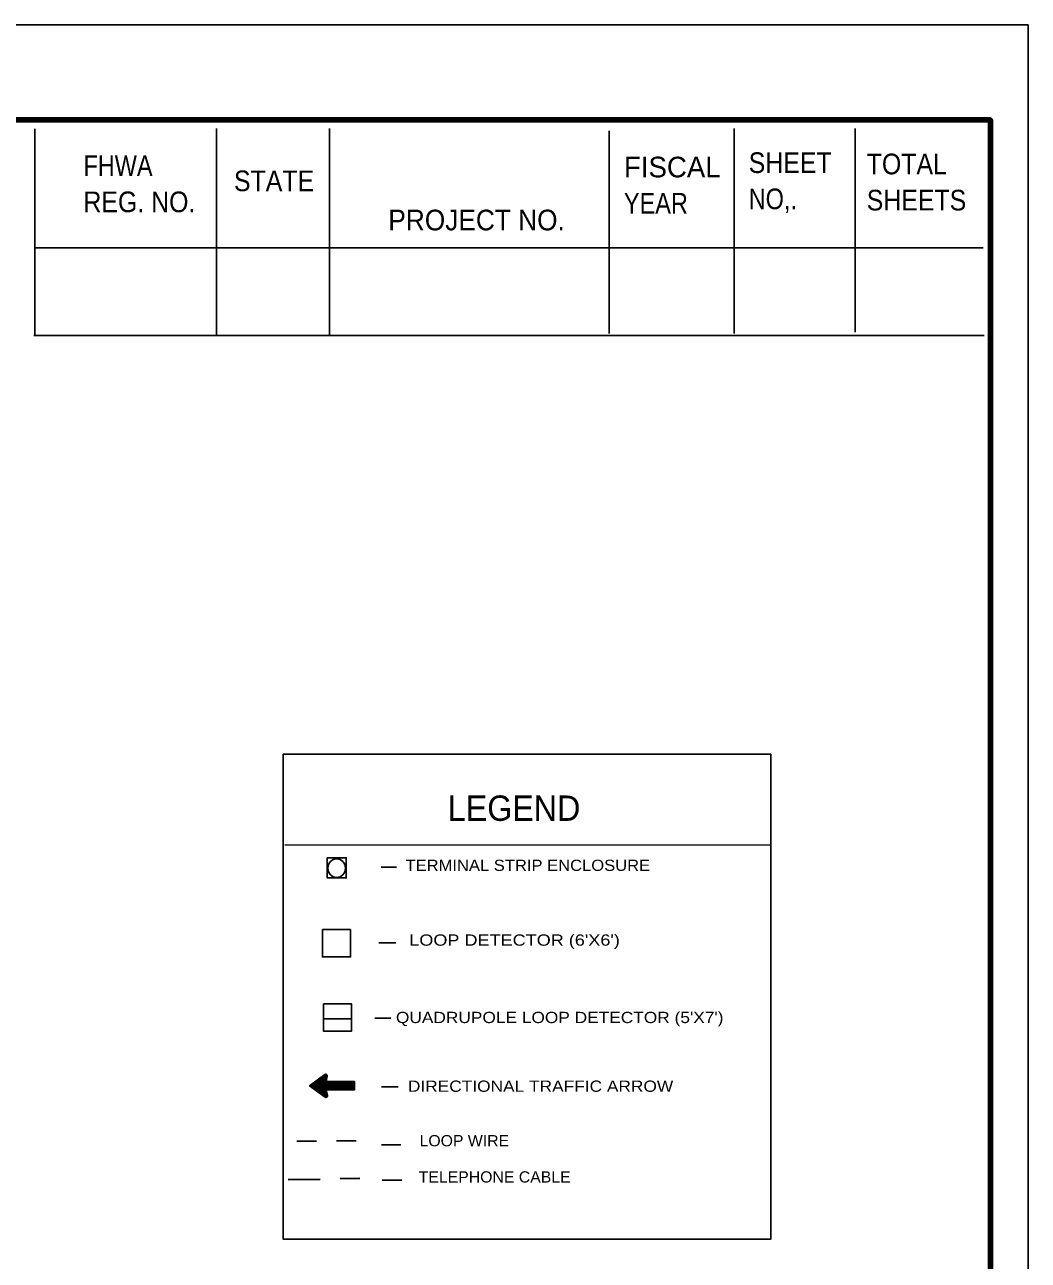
# Model space of a CAD drawing. Extents: x -7.2 to 22.3, y -5 to 5.8.
# Drawn here: x 1.51 to 6.58, y -0.5 to 5.75 of the extents above; entities that cross this region are included whole.
import ezdxf

# ---------------------------------------------------------------- set-up
doc = ezdxf.new("R2010")
doc.units = 0
doc.header["$LTSCALE"] = 0.027
doc.linetypes.add('LONG_DASH_SHORT_DASH', pattern=[9.9, 6, -1.2, 1.5, -1.2])
doc.linetypes.add('MEDIUM_DASHED', pattern=[4.5, 3, -1.5])
doc.layers.add('1', color=7, linetype='Continuous', lineweight=13)

msp = doc.modelspace()

# ---------------------------------------------------------------- linework, layer by layer
at = {"layer": '1', "lineweight": 25}
for p, q in [((1.5569, 5.22732), (1.5569, 4.18367)), ((2.47652, 5.22884), (2.47652, 4.18638)), ((3.04813, 5.22893), (3.04813, 4.18367)), ((4.46384, 5.21646), (4.46384, 4.19081)), ((5.09589, 5.22934), (5.09589, 4.19041)), ((5.70859, 5.22884), (5.70859, 4.19725)), ((1.55709, 4.62399), (5.9602, 4.62399)), ((1.56108, 4.62399), (6.3563, 4.62399)), ((1.55073, 4.18085), (6.3617, 4.18085)), ((2.82138, 1.60361), (5.28137, 1.60089)), ((3.30932, 1.48991), (3.38617, 1.48991)), ((3.29708, 1.10663), (3.38351, 1.10663)), ((3.01692, 0.72266), (3.1598, 0.72266)), ((3.27706, 0.72568), (3.35884, 0.72568)), ((2.94728, 0.38296), (3.0247, 0.44061)), ((2.96075, 0.3732), (3.02347, 0.43991)), ((2.96123, 0.37259), (3.02602, 0.44132)), ((2.96189, 0.37219), (3.02745, 0.44192)), ((2.96237, 0.37199), (3.02859, 0.44222)), ((2.96294, 0.37138), (3.02982, 0.44222)), ((2.9636, 0.37078), (3.03058, 0.44192)), ((2.96427, 0.37048), (3.03143, 0.44172)), ((2.96474, 0.37008), (3.032, 0.44152)), ((2.9653, 0.36967), (3.03286, 0.44112)), ((2.96588, 0.36917), (3.03352, 0.44061)), ((2.96664, 0.36867), (3.034, 0.44041)), ((2.9672, 0.36857), (3.03466, 0.43971)), ((2.96778, 0.36776), (3.03504, 0.43911)), ((2.96853, 0.36736), (3.03561, 0.4385)), ((2.96901, 0.36716), (3.0359, 0.4379)), ((3.02536, 0.3249), (2.94728, 0.38296)), ((2.94747, 0.38285), (2.94842, 0.38376)), ((2.94813, 0.38235), (2.95202, 0.38628)), ((2.9488, 0.38215), (2.95525, 0.38909)), ((2.94946, 0.38145), (2.95886, 0.39131)), ((2.94984, 0.38115), (2.96208, 0.39402)), ((2.95051, 0.38084), (2.96559, 0.39664)), ((2.95108, 0.38014), (2.96901, 0.39916)), ((2.95165, 0.37964), (2.97233, 0.40157)), ((2.95231, 0.37953), (2.97574, 0.40399)), ((2.95297, 0.37883), (2.97906, 0.4068)), ((2.95354, 0.37833), (2.98277, 0.40912)), ((2.9543, 0.37802), (2.9859, 0.41193)), ((2.95459, 0.37772), (2.9895, 0.41435)), ((2.95525, 0.37692), (2.99273, 0.41707)), ((2.95592, 0.37672), (2.99624, 0.41938)), ((2.95658, 0.37632), (2.99956, 0.422)), ((2.95696, 0.37601), (3.00297, 0.42461)), ((2.95753, 0.37541), (3.00658, 0.42683)), ((2.95829, 0.37491), (3.00971, 0.42954)), ((2.95895, 0.37471), (3.01341, 0.43216)), ((2.95942, 0.374), (3.01654, 0.43468)), ((2.96009, 0.3735), (3.02015, 0.43719)), ((2.96967, 0.36646), (3.03627, 0.43719)), ((2.97015, 0.36595), (3.03656, 0.43629)), ((2.97071, 0.36575), (3.03684, 0.43568)), ((2.97138, 0.36515), (3.03684, 0.43448)), ((2.97195, 0.36464), (3.03684, 0.43357)), ((2.97271, 0.36434), (3.03656, 0.43226)), ((2.97309, 0.36404), (3.03627, 0.43085)), ((2.97366, 0.36323), (3.0359, 0.42934)), ((2.97432, 0.36303), (3.03561, 0.42803)), ((2.97499, 0.36253), (3.03523, 0.42673)), ((2.97555, 0.36233), (3.03504, 0.42512)), ((2.97622, 0.36163), (3.03466, 0.42391)), ((2.97679, 0.36122), (3.03428, 0.4221)), ((2.97717, 0.36092), (3.034, 0.42079)), ((2.97783, 0.36032), (3.03362, 0.41938)), ((2.97849, 0.35981), (3.03314, 0.41787)), ((2.97906, 0.35941), (3.03286, 0.41647)), ((2.97954, 0.35891), (3.03248, 0.41505)), ((2.9802, 0.35841), (3.032, 0.41375)), ((2.98087, 0.3583), (3.03172, 0.41224)), ((2.98134, 0.3578), (3.03143, 0.41093)), ((2.9821, 0.3571), (3.03115, 0.40912)), ((2.98277, 0.3568), (3.03077, 0.40771)), ((2.98333, 0.35639), (3.03039, 0.4064)), ((2.98362, 0.35579), (3.03058, 0.40549)), ((2.98447, 0.35549), (3.03172, 0.40549)), ((2.98495, 0.35498), (3.03277, 0.40549)), ((2.98561, 0.35488), (3.03362, 0.40549)), ((2.98628, 0.35418), (3.03466, 0.40549)), ((2.98685, 0.35368), (3.03561, 0.40549)), ((2.98732, 0.35317), (3.03684, 0.40549)), ((2.98798, 0.35267), (3.0376, 0.40549)), ((2.98846, 0.35237), (3.03874, 0.40549)), ((2.98912, 0.35206), (3.03978, 0.40549)), ((2.98979, 0.35146), (3.04083, 0.40549)), ((2.99036, 0.35096), (3.04178, 0.40549)), ((2.99092, 0.35066), (3.04273, 0.40549)), ((2.9914, 0.35025), (3.04368, 0.40549)), ((2.99197, 0.34955), (3.04462, 0.40549)), ((2.99273, 0.34935), (3.04576, 0.40549)), ((2.9933, 0.34884), (3.0469, 0.40549)), ((2.99405, 0.34844), (3.04785, 0.40549)), ((2.99462, 0.34794), (3.0488, 0.40549)), ((2.995, 0.34754), (3.04974, 0.40549)), ((2.99567, 0.34694), (3.05079, 0.40549)), ((2.99624, 0.34663), (3.05174, 0.40549)), ((2.99681, 0.34603), (3.05278, 0.40549)), ((2.99756, 0.34593), (3.05383, 0.40549)), ((2.99813, 0.34522), (3.05487, 0.40549)), ((2.9987, 0.34472), (3.05591, 0.40549)), ((2.99918, 0.34452), (3.05696, 0.40549)), ((2.99975, 0.34402), (3.0579, 0.40549)), ((3.00051, 0.34341), (3.05895, 0.40549)), ((3.00107, 0.34321), (3.05999, 0.40549)), ((3.00174, 0.34271), (3.06075, 0.40549)), ((3.0024, 0.3421), (3.06208, 0.40549)), ((3.00269, 0.3418), (3.06284, 0.40549)), ((3.00335, 0.3413), (3.06407, 0.40549)), ((3.00402, 0.3409), (3.06502, 0.40549)), ((3.00459, 0.34049), (3.06588, 0.40549)), ((3.00525, 0.33999), (3.06692, 0.40549)), ((3.00582, 0.33959), (3.06787, 0.40549)), ((3.00648, 0.33898), (3.0691, 0.40549)), ((3.00686, 0.33868), (3.07014, 0.40549)), ((3.03058, 0.36253), (3.07109, 0.40549)), ((3.03172, 0.36253), (3.07204, 0.40549)), ((3.03277, 0.36253), (3.07308, 0.40549)), ((3.03362, 0.36253), (3.07403, 0.40549)), ((3.03466, 0.36253), (3.07498, 0.40549)), ((3.03561, 0.36253), (3.07612, 0.40549)), ((3.03656, 0.36253), (3.07697, 0.40549)), ((3.0376, 0.36253), (3.07802, 0.40549)), ((3.03874, 0.36253), (3.07897, 0.40549)), ((3.03978, 0.36253), (3.0802, 0.40549)), ((3.04083, 0.36253), (3.08115, 0.40549)), ((3.04178, 0.36253), (3.082, 0.40549)), ((3.04273, 0.36253), (3.08333, 0.40549)), ((3.04368, 0.36253), (3.08418, 0.40549)), ((3.04462, 0.36253), (3.08523, 0.40549)), ((3.04566, 0.36253), (3.08608, 0.40549)), ((3.0469, 0.36253), (3.08722, 0.40549)), ((3.04785, 0.36253), (3.08817, 0.40549)), ((3.0488, 0.36253), (3.08921, 0.40549)), ((3.04974, 0.36253), (3.09035, 0.40549)), ((3.05079, 0.36253), (3.0912, 0.40549)), ((3.05174, 0.36253), (3.09244, 0.40549)), ((3.05278, 0.36253), (3.09339, 0.40549)), ((3.05383, 0.36253), (3.09434, 0.40549)), ((3.05487, 0.36253), (3.09528, 0.40549)), ((3.05573, 0.36253), (3.09633, 0.40549)), ((3.05696, 0.36253), (3.09737, 0.40549)), ((3.0579, 0.36253), (3.09832, 0.40549)), ((3.05895, 0.36253), (3.09917, 0.40549)), ((3.05999, 0.36253), (3.10031, 0.40549)), ((3.06075, 0.36253), (3.10136, 0.40549)), ((3.06208, 0.36253), (3.10249, 0.40549)), ((3.06284, 0.36253), (3.10344, 0.40549)), ((3.06407, 0.36253), (3.1043, 0.40549)), ((3.06502, 0.36253), (3.10534, 0.40549)), ((3.06588, 0.36253), (3.10657, 0.40549)), ((3.06692, 0.36253), (3.10733, 0.40549)), ((3.06787, 0.36253), (3.10857, 0.40549)), ((3.0691, 0.36253), (3.10952, 0.40549)), ((3.06995, 0.36253), (3.11047, 0.40549)), ((3.071, 0.36253), (3.11141, 0.40549)), ((3.07204, 0.36253), (3.11246, 0.40549)), ((3.07308, 0.36253), (3.1136, 0.40549)), ((3.07403, 0.36253), (3.11436, 0.40549)), ((3.07498, 0.36253), (3.11568, 0.40549)), ((3.07612, 0.36253), (3.11663, 0.40549)), ((3.07697, 0.36253), (3.11758, 0.40549)), ((3.07802, 0.36253), (3.11862, 0.40549)), ((3.07897, 0.36253), (3.11958, 0.40549)), ((3.0802, 0.36253), (3.12052, 0.40549)), ((3.08115, 0.36253), (3.12147, 0.40549)), ((3.082, 0.36253), (3.12261, 0.40549)), ((3.08333, 0.36253), (3.12346, 0.40549)), ((3.08418, 0.36253), (3.1247, 0.40549)), ((3.08523, 0.36253), (3.12564, 0.40549)), ((3.08608, 0.36253), (3.12669, 0.40549)), ((3.08722, 0.36253), (3.12754, 0.40549)), ((3.08817, 0.36253), (3.12859, 0.40549)), ((3.08921, 0.36253), (3.12973, 0.40549)), ((3.09035, 0.36253), (3.13068, 0.40549)), ((3.0912, 0.36253), (3.13181, 0.40549)), ((3.09225, 0.36253), (3.13257, 0.40549)), ((3.09339, 0.36253), (3.13371, 0.40549)), ((3.09434, 0.36253), (3.13475, 0.40549)), ((3.09528, 0.36253), (3.1357, 0.40549)), ((3.09633, 0.36253), (3.13665, 0.40549)), ((3.09737, 0.36253), (3.13769, 0.40549)), ((3.09823, 0.36253), (3.13883, 0.40549)), ((3.09917, 0.36253), (3.13987, 0.40549)), ((3.10031, 0.36253), (3.14092, 0.40549)), ((3.10136, 0.36253), (3.14177, 0.40549)), ((3.10249, 0.36253), (3.14272, 0.40549)), ((3.10344, 0.36253), (3.14367, 0.40549)), ((3.1043, 0.36253), (3.14481, 0.40549)), ((3.10534, 0.36253), (3.14566, 0.40549)), ((3.10657, 0.36253), (3.1469, 0.40549)), ((3.10724, 0.36253), (3.14794, 0.40549)), ((3.10857, 0.36253), (3.14889, 0.40549)), ((3.10952, 0.36253), (3.14984, 0.40549)), ((3.11047, 0.36253), (3.15088, 0.40549)), ((3.11141, 0.36253), (3.15183, 0.40549)), ((3.11246, 0.36253), (3.15297, 0.40549)), ((3.1136, 0.36253), (3.15373, 0.40549)), ((3.11436, 0.36253), (3.15496, 0.40549)), ((3.11568, 0.36253), (3.156, 0.40549)), ((3.11663, 0.36253), (3.15705, 0.40549)), ((3.11758, 0.36253), (3.158, 0.40549)), ((3.11862, 0.36253), (3.15895, 0.40549)), ((3.11958, 0.36253), (3.16008, 0.40549)), ((3.12052, 0.36253), (3.16084, 0.40549)), ((3.12147, 0.36253), (3.16217, 0.40549)), ((3.12242, 0.36253), (3.16312, 0.40549)), ((3.12346, 0.36253), (3.16407, 0.40549)), ((3.1247, 0.36253), (3.16502, 0.40549)), ((3.12564, 0.36253), (3.16597, 0.40549)), ((3.12659, 0.36253), (3.16701, 0.40549)), ((3.12754, 0.36253), (3.16796, 0.40549)), ((3.12859, 0.36253), (3.16919, 0.40549)), ((3.12973, 0.36253), (3.17023, 0.40549)), ((3.13068, 0.36253), (3.17109, 0.40549)), ((3.13172, 0.36253), (3.17213, 0.40549)), ((3.13257, 0.36253), (3.17318, 0.40549)), ((3.13371, 0.36253), (3.17413, 0.40549)), ((3.13475, 0.36253), (3.17422, 0.40459)), ((3.1357, 0.36253), (3.17422, 0.40338)), ((3.13665, 0.36253), (3.17422, 0.40228)), ((3.13769, 0.36253), (3.17422, 0.40137)), ((3.13883, 0.36253), (3.17422, 0.40006)), ((3.13987, 0.36253), (3.17422, 0.39936)), ((3.14092, 0.36253), (3.17422, 0.39825)), ((3.14177, 0.36253), (3.17422, 0.39704)), ((3.14272, 0.36253), (3.17422, 0.39594)), ((3.14367, 0.36253), (3.17422, 0.39483)), ((3.14472, 0.36253), (3.17422, 0.39383)), ((3.14566, 0.36253), (3.17422, 0.39262)), ((3.1469, 0.36253), (3.17422, 0.39171)), ((3.14794, 0.36253), (3.17422, 0.39061)), ((3.14889, 0.36253), (3.17422, 0.3897)), ((3.14984, 0.36253), (3.17422, 0.38849)), ((3.15088, 0.36253), (3.17422, 0.38718)), ((3.15183, 0.36253), (3.17422, 0.38628)), ((3.15297, 0.36253), (3.17422, 0.38517)), ((3.15373, 0.36253), (3.17422, 0.38427)), ((3.15487, 0.36253), (3.17422, 0.38316)), ((3.156, 0.36253), (3.17422, 0.38215)), ((3.15705, 0.36253), (3.17422, 0.38084)), ((3.158, 0.36253), (3.17422, 0.38014)), ((3.15885, 0.36253), (3.17422, 0.37873)), ((3.16008, 0.36253), (3.17422, 0.37772)), ((3.16084, 0.36253), (3.17422, 0.37672)), ((3.16217, 0.36253), (3.17422, 0.37551)), ((3.31065, 0.37772), (3.39461, 0.37772)), ((3.00753, 0.33838), (3.03039, 0.36233)), ((3.00819, 0.33788), (3.03039, 0.36143)), ((3.00885, 0.33717), (3.03077, 0.36072)), ((3.00923, 0.33697), (3.03096, 0.35971)), ((3.00971, 0.33637), (3.03115, 0.35891)), ((3.01037, 0.33607), (3.03143, 0.3583)), ((3.01113, 0.33556), (3.03172, 0.3571)), ((3.0118, 0.33506), (3.03172, 0.35639)), ((3.01237, 0.33446), (3.032, 0.35549)), ((3.01294, 0.33426), (3.03229, 0.35488)), ((3.0135, 0.33385), (3.03238, 0.35368)), ((3.01426, 0.33355), (3.03277, 0.35297)), ((3.01464, 0.33295), (3.03277, 0.35216)), ((3.0153, 0.33245), (3.03305, 0.35136)), ((3.01587, 0.33224), (3.03314, 0.35046)), ((3.01654, 0.33144), (3.03343, 0.34955)), ((3.01701, 0.33103), (3.03362, 0.34875)), ((3.01768, 0.33083), (3.03381, 0.34794)), ((3.01815, 0.33033), (3.03419, 0.34694)), ((3.01882, 0.32973), (3.03428, 0.34603)), ((3.01948, 0.32953), (3.03437, 0.34543)), ((3.02015, 0.32902), (3.03466, 0.34452)), ((3.02072, 0.32832), (3.03504, 0.34361)), ((3.02148, 0.32812), (3.03523, 0.34271)), ((3.02204, 0.32762), (3.03523, 0.3421)), ((3.02233, 0.32721), (3.03561, 0.3412)), ((3.02308, 0.32671), (3.0358, 0.34019)), ((3.02365, 0.32631), (3.0359, 0.33929)), ((3.02413, 0.326), (3.03627, 0.33848)), ((3.02479, 0.3253), (3.03637, 0.33778)), ((3.02527, 0.3249), (3.03656, 0.33697)), ((3.02602, 0.3247), (3.03684, 0.33607)), ((3.02659, 0.3242), (3.03703, 0.33516)), ((3.02735, 0.32409), (3.03722, 0.33435)), ((3.02821, 0.32349), (3.03741, 0.33355)), ((3.02906, 0.32339), (3.0376, 0.33245)), ((3.03011, 0.32329), (3.0376, 0.33144)), ((3.03115, 0.32339), (3.0376, 0.33033)), ((3.03238, 0.32409), (3.03722, 0.32892)), ((3.03466, 0.3253), (3.0359, 0.32631)), ((3.16312, 0.36253), (3.17422, 0.37471)), ((3.16397, 0.36253), (3.17422, 0.3734)), ((3.16502, 0.36253), (3.17422, 0.37229)), ((3.16597, 0.36253), (3.17422, 0.37138)), ((3.16701, 0.36253), (3.17422, 0.37008)), ((3.16796, 0.36253), (3.17422, 0.36917)), ((3.1691, 0.36253), (3.17422, 0.36806)), ((3.17023, 0.36253), (3.17422, 0.36716)), ((3.17109, 0.36253), (3.17422, 0.36595)), ((3.17213, 0.36253), (3.17422, 0.36495)), ((3.17318, 0.36253), (3.17422, 0.36384)), ((3.17413, 0.36253), (3.17422, 0.36253)), ((3.31065, 0.0836), (3.40941, 0.0836)), ((3.31492, -0.0952), (3.41368, -0.0952))]:
    msp.add_line(p, q, dxfattribs=at)
at = {"layer": '1', "linetype": 'MEDIUM_DASHED', "lineweight": 25}
msp.add_line((2.88248, 0.10323), (3.23959, 0.10433), dxfattribs=at)
at = {"layer": '1', "linetype": 'LONG_DASH_SHORT_DASH', "lineweight": 35}
msp.add_line((2.83937, -0.09131), (3.2578, -0.08415), dxfattribs=at)
at = {"layer": '1', "lineweight": 25}
for points in [[(6.58439, 5.75421), (6.58439, -4.87079), (-7.16561, -4.87079), (-7.16561, 5.75421)], [(2.8136, 2.06184), (5.28137, 2.06184), (5.28137, -0.39375), (2.8136, -0.39375)], [(3.03627, 1.5378), (3.13295, 1.5378), (3.13295, 1.43527), (3.03627, 1.43527)], [(3.01189, 1.17365), (3.15487, 1.17365), (3.15487, 1.03549), (3.01189, 1.03549)], [(3.01692, 0.79792), (3.1598, 0.79792), (3.1598, 0.65997), (3.01692, 0.65997)]]:
    msp.add_lwpolyline(points, close=True, dxfattribs=at)
at = {"layer": '1', "lineweight": 106}
msp.add_lwpolyline([(-7.01184, -4.33875), (6.39292, -4.33875), (6.39292, 5.2724), (-7.01184, 5.2724)], close=True, dxfattribs=at)
at = {"layer": '1', "lineweight": 25}
msp.add_lwpolyline([(3.03656, 0.43216), (3.03039, 0.40549), (3.17422, 0.40549), (3.17422, 0.36253), (3.03039, 0.36253), (3.03741, 0.33355)], dxfattribs=at)
msp.add_ellipse((3.08428, 1.48483), major_axis=(0, 0.04693), ratio=0.942871, dxfattribs=at)
for centre, start_param, end_param in [((3.02908, 0.43403), 1.3176976, 3.7548511), ((3.02985, 0.33154), 5.6720666, 8.1107902)]:
    msp.add_ellipse(centre, major_axis=(0, -0.00814), ratio=0.942871, start_param=start_param, end_param=end_param, dxfattribs=at)

# ---------------------------------------------------------------- texts
at = {"layer": '1'}
for s, height, width, p in [('FHWA', 0.1046, 0.85, (1.80253, 4.98845)), ('SHEET', 0.1046, 0.9, (5.16942, 5.00354)), ('TOTAL', 0.1046, 0.9, (5.76675, 4.9971)), ('STATE', 0.1046, 0.9, (2.56437, 4.91157)), ('REG. NO.', 0.1046, 0.9, (1.80253, 4.80531)), ('YEAR', 0.1046, 0.85, (4.53794, 4.79827)), ('NO,.', 0.1046, 0.85, (5.16942, 4.82041)), ('SHEETS', 0.1046, 0.9, (5.76675, 4.81397)), ('PROJECT NO.', 0.1046, 0.95, (3.34566, 4.71324)), ('LEGEND', 0.1284, 0.95, (3.64679, 1.72435)), ('TERMINAL STRIP ENCLOSURE', 0.05695, 1.1, (3.43247, 1.47089)), ("LOOP DETECTOR (6'X6')", 0.05695, 1.2, (3.45163, 1.09245)), ("QUADRUPOLE LOOP DETECTOR (5'X7')", 0.05691, 1.15, (3.38408, 0.70072)), ('DIRECTIONAL TRAFFIC ARROW', 0.05695, 1.15, (3.44461, 0.35277)), ('LOOP WIRE', 0.05695, 1.05, (3.50372, 0.07687)), ('TELEPHONE CABLE', 0.05695, 1.05, (3.49935, -0.10647))]:
    msp.add_text(s, height=height, dxfattribs=dict(at, width=width)).set_placement(p)
msp.add_text('FISCAL', height=0.1046, dxfattribs=at).set_placement((4.53794, 4.98141))

doc.saveas('drawing.dxf')
